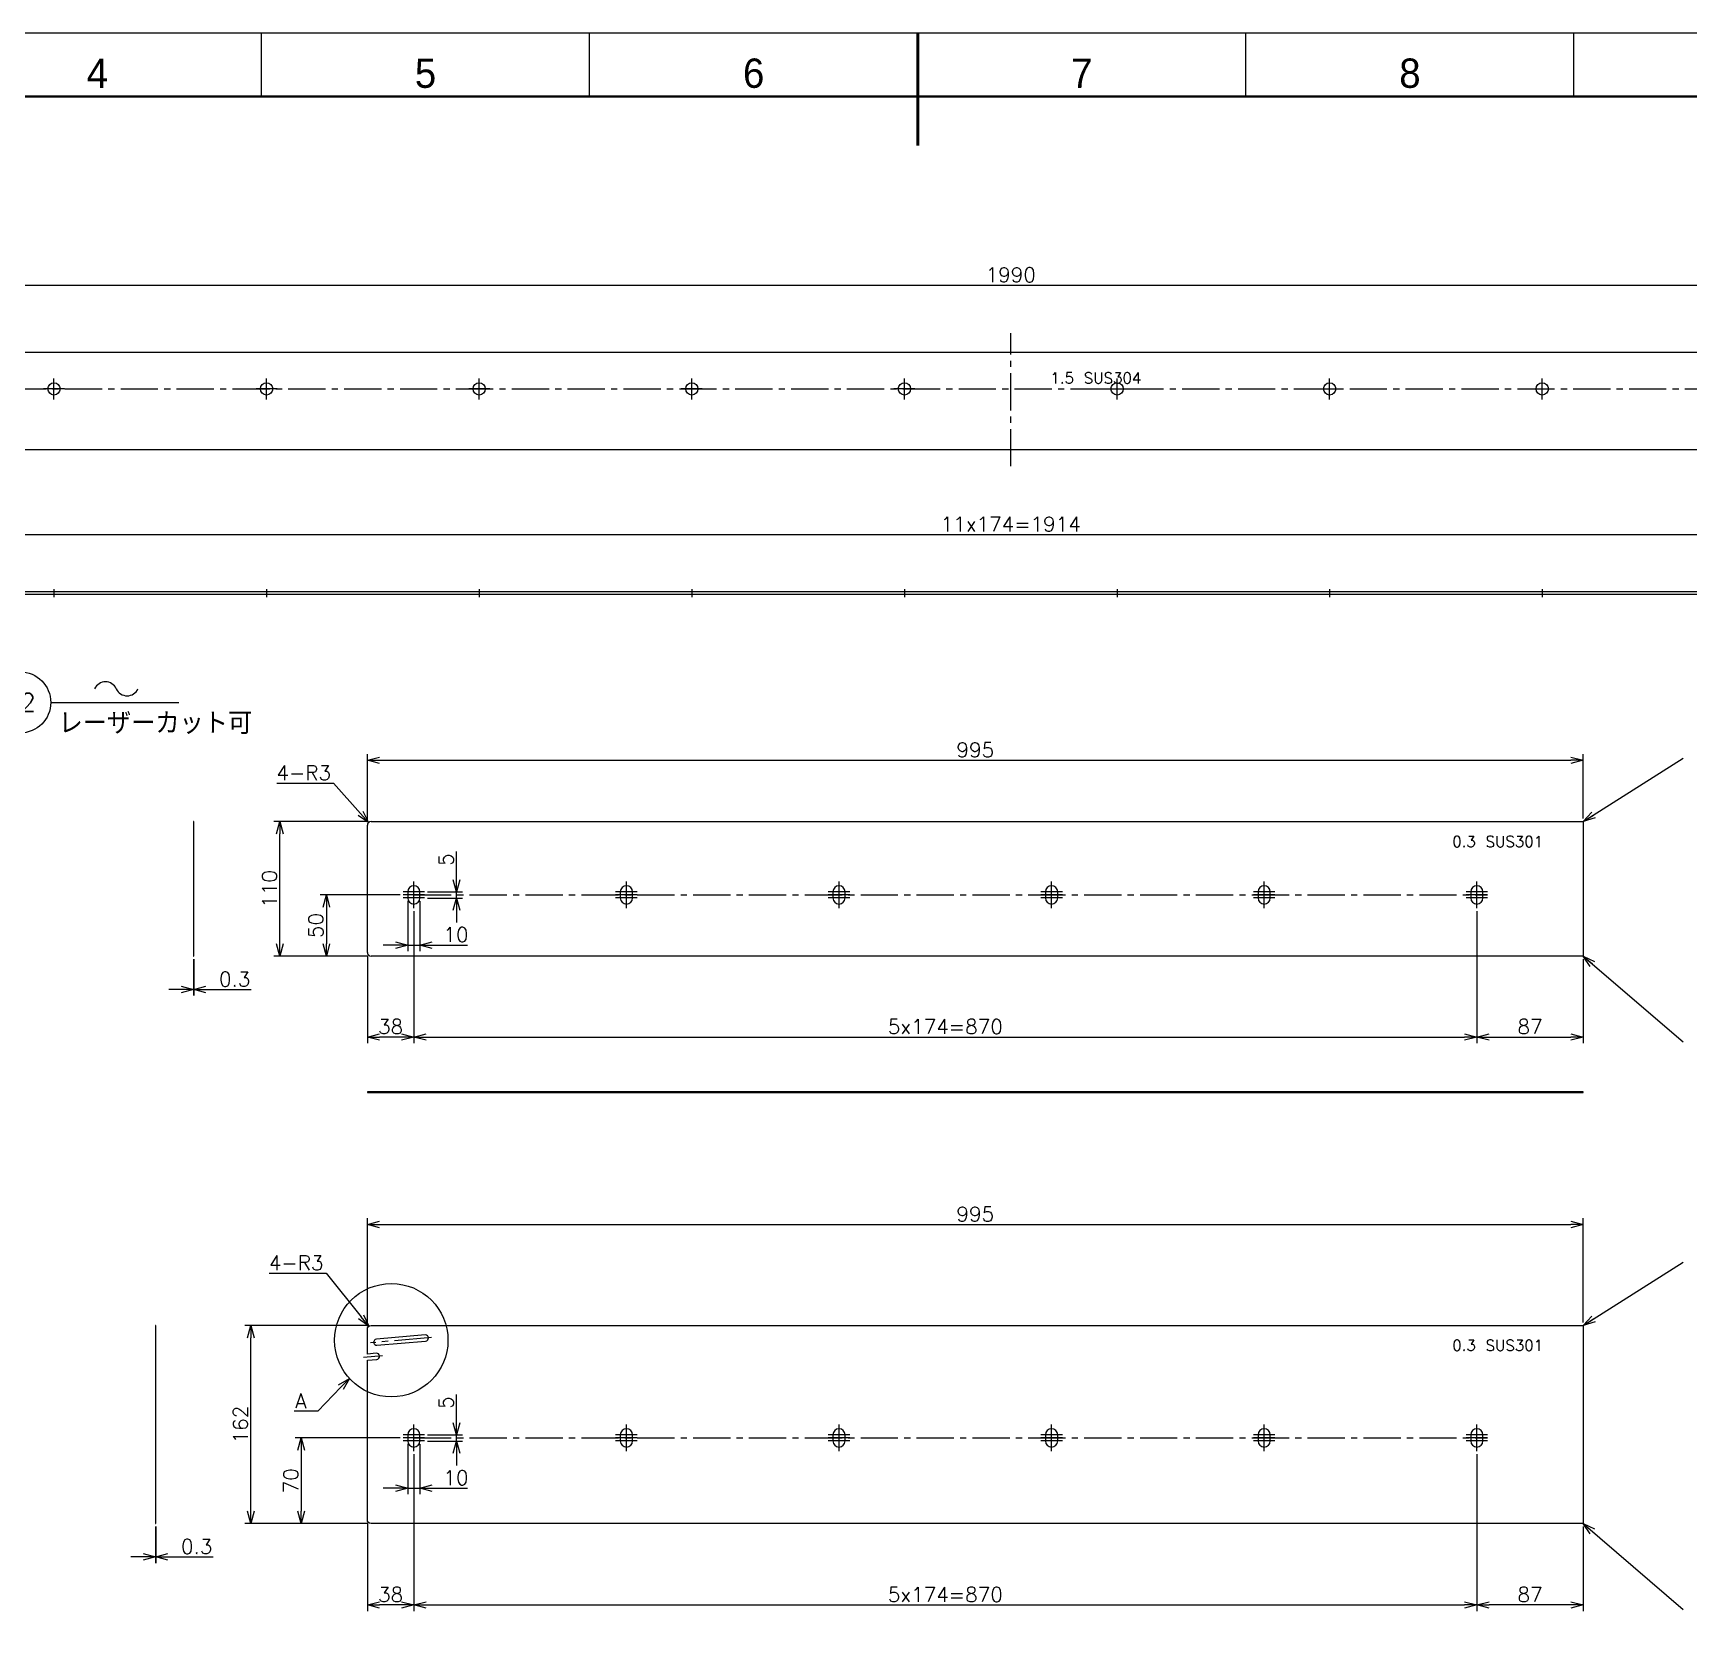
# Model space of a CAD drawing. Header units: millimetres. Extents: x 0 to 8235, y -19 to 2332.
# Drawn here: x 5900 to 7255, y 964 to 2279 of the extents above; entities that cross this region are included whole.
import ezdxf
from ezdxf import colors
from ezdxf.entities.mleader import LeaderData, LeaderLine
from ezdxf.enums import TextEntityAlignment as Align
from ezdxf.math import Vec2, Vec3

# ---------------------------------------------------------------- set-up
doc = ezdxf.new("R2010")
doc.units = ezdxf.units.MM
doc.header["$LTSCALE"] = 1.6
doc.header["$PDMODE"] = 99
doc.header["$PDSIZE"] = 1
doc.linetypes.add('CENTER2', pattern=[28.575, 19.05, -3.175, 3.175, -3.175])
for name, color, linetype, lineweight in [('05_CENTER', 4, 'CENTER2', 13), ('08_DIM', 3, 'Continuous', 13), ('99_図枠', 7, 'Continuous', 40)]:
    doc.layers.add(name, color=color, linetype=linetype, lineweight=lineweight)
doc.layers.add('10_DRAFT', color=8, linetype='Continuous', lineweight=0, plot=False)
doc.styles.add('KSS_TXT', font='txt.shx', dxfattribs={"bigfont": 'extfont2.shx'})
doc.styles.get("Standard").update_dxf_attribs({"font": 'txt.shx', "bigfont": 'extfont2.shx'})
doc.styles.add('表題用', font='MS PGothic.ttf')
doc.dimstyles.new('KSS_DIM', dxfattribs={"dimscale": 4, "dimtxt": 3, "dimasz": 2.5, "dimexe": 1.25, "dimexo": 0.625, "dimtad": 1, "dimdsep": 46, "dimtxsty": 'KSS_TXT', "dimblk": 'OPEN30', "dimcen": 0, "dimazin": 2, "dimtfac": 0.75, "dimtmove": 0, "dimatfit": 3, "dimldrblk": 'OPEN30', "dimfxl": 1.25, "dimtolj": 1, "dimarcsym": 0})
doc.dimstyles.new('KSS_DIM$4', dxfattribs={"dimscale": 4, "dimtxt": 3, "dimasz": 2.5, "dimexe": 1.25, "dimexo": 0.625, "dimtad": 1, "dimtih": 1, "dimtoh": 1, "dimdsep": 46, "dimtxsty": 'KSS_TXT', "dimblk": 'OPEN30', "dimcen": 0, "dimse1": 1, "dimazin": 2, "dimtfac": 0.75, "dimtofl": 0, "dimtmove": 0, "dimatfit": 3, "dimldrblk": 'OPEN30', "dimfxl": 1.25, "dimtolj": 1, "dimarcsym": 0})

# ---------------------------------------------------------------- blocks, each defined once
blk = doc.blocks.new('_Open30')
at = {"color": 0, "linetype": 'ByBlock', "lineweight": -2}
for p, q in [((-1, 0.27), (0, 0)), ((0, 0), (-1, -0.27)), ((0, 0), (-1, 0))]:
    blk.add_line(p, q, dxfattribs=at)
blk = doc.blocks.new('*D360')
at = {"layer": '08_DIM', "color": 0, "lineweight": -2, "transparency": 16777216}
for p, q in [((5743.2, 1976.2), (5743.2, 1863.2)), ((7657.2, 1976.2), (7657.2, 1863.2)), ((5753.2, 1868.2), (7647.2, 1868.2))]:
    blk.add_line(p, q, dxfattribs=at)
at = {"layer": 'Defpoints', "color": 0, "transparency": 16777216}
for p in [(5743.2, 1978.7), (7657.2, 1978.7), (7657.2, 1868.2)]:
    blk.add_point(p, dxfattribs=at)
at = {"layer": '08_DIM', "color": 0, "lineweight": -2, "transparency": 16777216, "xscale": 10, "yscale": 10, "zscale": 10, "rotation": 180}
blk.add_blockref('_Open30', (5743.2, 1868.2), dxfattribs=at)
at = {"layer": '08_DIM', "color": 0, "lineweight": -2, "transparency": 16777216, "xscale": 10, "yscale": 10, "zscale": 10}
blk.add_blockref('_Open30', (7657.2, 1868.2), dxfattribs=at)
at = {"layer": '08_DIM', "color": 0, "transparency": 16777216, "insert": (6700.2, 1876.7), "char_height": 12, "attachment_point": 5, "style": 'KSS_TXT'}
blk.add_mtext('\\A1;11x174=1914', dxfattribs=at)
blk = doc.blocks.new('*D354')
at = {"layer": '08_DIM', "color": 0, "lineweight": -2, "transparency": 16777216}
for p, q in [((5705.2, 2016.8), (5705.2, 2077.3)), ((7695.2, 2016.8), (7695.2, 2077.3)), ((5715.2, 2072.3), (7685.2, 2072.3))]:
    blk.add_line(p, q, dxfattribs=at)
at = {"layer": 'Defpoints', "color": 0, "transparency": 16777216}
for p in [(7695.2, 2072.3), (5705.2, 2014.3), (7695.2, 2014.3)]:
    blk.add_point(p, dxfattribs=at)
at = {"layer": '08_DIM', "color": 0, "lineweight": -2, "transparency": 16777216, "xscale": 10, "yscale": 10, "zscale": 10, "rotation": 180}
blk.add_blockref('_Open30', (5705.2, 2072.3), dxfattribs=at)
at = {"layer": '08_DIM', "color": 0, "lineweight": -2, "transparency": 16777216, "xscale": 10, "yscale": 10, "zscale": 10}
blk.add_blockref('_Open30', (7695.2, 2072.3), dxfattribs=at)
at = {"layer": '08_DIM', "color": 0, "transparency": 16777216, "insert": (6700.2, 2080.8), "char_height": 12, "attachment_point": 5, "style": 'KSS_TXT'}
blk.add_mtext('\\A1;1990', dxfattribs=at)
blk = doc.blocks.new('*D384')
at = {"layer": '08_DIM', "color": 0, "lineweight": -2, "transparency": 16777216}
for p, q in [((6031.3, 1520.6), (6031.3, 1490.7)), ((6031.6, 1520.6), (6031.6, 1490.7)), ((6021.3, 1495.7), (6011.3, 1495.7)), ((6031.3, 1495.7), (6031.6, 1495.7)), ((6041.6, 1495.7), (6078.6, 1495.7))]:
    blk.add_line(p, q, dxfattribs=at)
at = {"layer": 'Defpoints', "color": 0, "transparency": 16777216}
for p in [(6031.3, 1523.1), (6031.6, 1523.1), (6031.6, 1495.7)]:
    blk.add_point(p, dxfattribs=at)
at = {"layer": '08_DIM', "color": 0, "lineweight": -2, "transparency": 16777216, "xscale": 10, "yscale": 10, "zscale": 10}
blk.add_blockref('_Open30', (6031.3, 1495.7), dxfattribs=at)
at = {"layer": '08_DIM', "color": 0, "lineweight": -2, "transparency": 16777216, "xscale": 10, "yscale": 10, "zscale": 10, "rotation": 180}
blk.add_blockref('_Open30', (6031.6, 1495.7), dxfattribs=at)
at = {"layer": '08_DIM', "color": 0, "transparency": 16777216, "insert": (6065.1, 1504.2), "char_height": 12, "attachment_point": 5, "style": 'KSS_TXT'}
blk.add_mtext('\\A1;0.3', dxfattribs=at)
blk = doc.blocks.new('*D385')
at = {"layer": '08_DIM', "color": 0, "lineweight": -2, "transparency": 16777216}
for p, q in [((6200.4, 1128.6), (6114.6, 1128.6)), ((6119.6, 1118.6), (6119.6, 1068.6)), ((6174.2, 1058.6), (6114.6, 1058.6))]:
    blk.add_line(p, q, dxfattribs=at)
at = {"layer": 'Defpoints', "color": 0, "transparency": 16777216}
for p in [(6202.9, 1128.6), (6119.6, 1058.6), (6176.7, 1058.6)]:
    blk.add_point(p, dxfattribs=at)
at = {"layer": '08_DIM', "color": 0, "lineweight": -2, "transparency": 16777216, "xscale": 10, "yscale": 10, "zscale": 10}
for p, rotation in [((6119.6, 1128.6), 90), ((6119.6, 1058.6), 270)]:
    blk.add_blockref('_Open30', p, dxfattribs=dict(at, rotation=rotation))
at = {"layer": '08_DIM', "color": 0, "transparency": 16777216, "insert": (6111.1, 1093.6), "char_height": 12, "attachment_point": 5, "rotation": 90, "style": 'KSS_TXT'}
blk.add_mtext('\\A1;70', dxfattribs=at)
blk = doc.blocks.new('*D386')
at = {"layer": '08_DIM', "color": 0, "lineweight": -2, "transparency": 16777216}
for p, q in [((6174.2, 1220.6), (6073.3, 1220.6)), ((6078.3, 1068.6), (6078.3, 1210.6)), ((6174.2, 1058.6), (6073.3, 1058.6))]:
    blk.add_line(p, q, dxfattribs=at)
at = {"layer": 'Defpoints', "color": 0, "transparency": 16777216}
for p in [(6078.3, 1220.6), (6176.7, 1220.6), (6176.7, 1058.6)]:
    blk.add_point(p, dxfattribs=at)
at = {"layer": '08_DIM', "color": 0, "lineweight": -2, "transparency": 16777216, "xscale": 10, "yscale": 10, "zscale": 10}
for p, rotation in [((6078.3, 1220.6), 90), ((6078.3, 1058.6), 270)]:
    blk.add_blockref('_Open30', p, dxfattribs=dict(at, rotation=rotation))
at = {"layer": '08_DIM', "color": 0, "transparency": 16777216, "insert": (6069.8, 1139.6), "char_height": 12, "attachment_point": 5, "rotation": 90, "style": 'KSS_TXT'}
blk.add_mtext('\\A1;162', dxfattribs=at)
blk = doc.blocks.new('*D387')
at = {"layer": '08_DIM', "color": 0, "lineweight": -2, "transparency": 16777216}
for p, q in [((6000.2, 1056.1), (6000.2, 1026.2)), ((6000.5, 1056.1), (6000.5, 1026.2)), ((5990.2, 1031.2), (5980.2, 1031.2)), ((6000.2, 1031.2), (6000.5, 1031.2)), ((6010.5, 1031.2), (6047.5, 1031.2))]:
    blk.add_line(p, q, dxfattribs=at)
at = {"layer": 'Defpoints', "color": 0, "transparency": 16777216}
for p in [(6000.2, 1058.6), (6000.5, 1058.6), (6000.5, 1031.2)]:
    blk.add_point(p, dxfattribs=at)
at = {"layer": '08_DIM', "color": 0, "lineweight": -2, "transparency": 16777216, "xscale": 10, "yscale": 10, "zscale": 10}
blk.add_blockref('_Open30', (6000.2, 1031.2), dxfattribs=at)
at = {"layer": '08_DIM', "color": 0, "lineweight": -2, "transparency": 16777216, "xscale": 10, "yscale": 10, "zscale": 10, "rotation": 180}
blk.add_blockref('_Open30', (6000.5, 1031.2), dxfattribs=at)
at = {"layer": '08_DIM', "color": 0, "transparency": 16777216, "insert": (6034, 1039.7), "char_height": 12, "attachment_point": 5, "style": 'KSS_TXT'}
blk.add_mtext('\\A1;0.3', dxfattribs=at)
blk = doc.blocks.new('*D377')
at = {"layer": '08_DIM', "color": 0, "lineweight": -2, "transparency": 16777216}
for p, q in [((6200.5, 1573.1), (6135.1, 1573.1)), ((6140.1, 1563.1), (6140.1, 1533.1)), ((6174.2, 1523.1), (6135.1, 1523.1))]:
    blk.add_line(p, q, dxfattribs=at)
at = {"layer": 'Defpoints', "color": 0, "transparency": 16777216}
for p in [(6203, 1573.1), (6140.1, 1523.1), (6176.7, 1523.1)]:
    blk.add_point(p, dxfattribs=at)
at = {"layer": '08_DIM', "color": 0, "lineweight": -2, "transparency": 16777216, "xscale": 10, "yscale": 10, "zscale": 10}
for p, rotation in [((6140.1, 1573.1), 90), ((6140.1, 1523.1), 270)]:
    blk.add_blockref('_Open30', p, dxfattribs=dict(at, rotation=rotation))
at = {"layer": '08_DIM', "color": 0, "transparency": 16777216, "insert": (6131.6, 1548.1), "char_height": 12, "attachment_point": 5, "rotation": 90, "style": 'KSS_TXT'}
blk.add_mtext('\\A1;50', dxfattribs=at)
blk = doc.blocks.new('*D378')
at = {"layer": '08_DIM', "color": 0, "lineweight": -2, "transparency": 16777216}
for p, q in [((6174.2, 1633.1), (6097.1, 1633.1)), ((6102.1, 1533.1), (6102.1, 1623.1)), ((6174.2, 1523.1), (6097.1, 1523.1))]:
    blk.add_line(p, q, dxfattribs=at)
at = {"layer": 'Defpoints', "color": 0, "transparency": 16777216}
for p in [(6102.1, 1633.1), (6176.7, 1633.1), (6176.7, 1523.1)]:
    blk.add_point(p, dxfattribs=at)
at = {"layer": '08_DIM', "color": 0, "lineweight": -2, "transparency": 16777216, "xscale": 10, "yscale": 10, "zscale": 10}
for p, rotation in [((6102.1, 1633.1), 90), ((6102.1, 1523.1), 270)]:
    blk.add_blockref('_Open30', p, dxfattribs=dict(at, rotation=rotation))
at = {"layer": '08_DIM', "color": 0, "transparency": 16777216, "insert": (6093.6, 1578.1), "char_height": 12, "attachment_point": 5, "rotation": 90, "style": 'KSS_TXT'}
blk.add_mtext('\\A1;110', dxfattribs=at)
blk = doc.blocks.new('*D379')
at = {"layer": '08_DIM', "color": 0, "lineweight": -2, "transparency": 16777216}
for p, q in [((6211.7, 1559.8), (6211.7, 1451.8)), ((6173.7, 1523.6), (6173.7, 1451.8)), ((6201.7, 1456.8), (6183.7, 1456.8))]:
    blk.add_line(p, q, dxfattribs=at)
at = {"layer": 'Defpoints', "color": 0, "transparency": 16777216}
for p in [(6211.7, 1562.3), (6173.7, 1526.1), (6173.7, 1456.8)]:
    blk.add_point(p, dxfattribs=at)
at = {"layer": '08_DIM', "color": 0, "lineweight": -2, "transparency": 16777216, "xscale": 10, "yscale": 10, "zscale": 10, "rotation": 180}
blk.add_blockref('_Open30', (6173.7, 1456.8), dxfattribs=at)
at = {"layer": '08_DIM', "color": 0, "lineweight": -2, "transparency": 16777216, "xscale": 10, "yscale": 10, "zscale": 10}
blk.add_blockref('_Open30', (6211.7, 1456.8), dxfattribs=at)
at = {"layer": '08_DIM', "color": 0, "transparency": 16777216, "insert": (6192.7, 1465.3), "char_height": 12, "attachment_point": 5, "style": 'KSS_TXT'}
blk.add_mtext('\\A1;38', dxfattribs=at)
blk = doc.blocks.new('*D380')
at = {"layer": '08_DIM', "color": 0, "lineweight": -2, "transparency": 16777216}
for p, q in [((6211.7, 1559.8), (6211.7, 1451.8)), ((7081.7, 1559.8), (7081.7, 1451.8)), ((6221.7, 1456.8), (7071.7, 1456.8))]:
    blk.add_line(p, q, dxfattribs=at)
at = {"layer": 'Defpoints', "color": 0, "transparency": 16777216}
for p in [(6211.7, 1562.3), (7081.7, 1562.3), (7081.7, 1456.8)]:
    blk.add_point(p, dxfattribs=at)
at = {"layer": '08_DIM', "color": 0, "lineweight": -2, "transparency": 16777216, "xscale": 10, "yscale": 10, "zscale": 10, "rotation": 180}
blk.add_blockref('_Open30', (6211.7, 1456.8), dxfattribs=at)
at = {"layer": '08_DIM', "color": 0, "lineweight": -2, "transparency": 16777216, "xscale": 10, "yscale": 10, "zscale": 10}
blk.add_blockref('_Open30', (7081.7, 1456.8), dxfattribs=at)
at = {"layer": '08_DIM', "color": 0, "transparency": 16777216, "insert": (6646.7, 1465.3), "char_height": 12, "attachment_point": 5, "style": 'KSS_TXT'}
blk.add_mtext('\\A1;5x174=870', dxfattribs=at)
blk = doc.blocks.new('*D381')
at = {"layer": '08_DIM', "color": 0, "lineweight": -2, "transparency": 16777216}
for p, q in [((7081.7, 1520.6), (7081.7, 1451.8)), ((7168.7, 1520.6), (7168.7, 1451.8)), ((7091.7, 1456.8), (7158.7, 1456.8))]:
    blk.add_line(p, q, dxfattribs=at)
at = {"layer": 'Defpoints', "color": 0, "transparency": 16777216}
for p in [(7081.7, 1523.1), (7168.7, 1523.1), (7168.7, 1456.8)]:
    blk.add_point(p, dxfattribs=at)
at = {"layer": '08_DIM', "color": 0, "lineweight": -2, "transparency": 16777216, "xscale": 10, "yscale": 10, "zscale": 10, "rotation": 180}
blk.add_blockref('_Open30', (7081.7, 1456.8), dxfattribs=at)
at = {"layer": '08_DIM', "color": 0, "lineweight": -2, "transparency": 16777216, "xscale": 10, "yscale": 10, "zscale": 10}
blk.add_blockref('_Open30', (7168.7, 1456.8), dxfattribs=at)
at = {"layer": '08_DIM', "color": 0, "transparency": 16777216, "insert": (7125.2, 1465.3), "char_height": 12, "attachment_point": 5, "style": 'KSS_TXT'}
blk.add_mtext('\\A1;87', dxfattribs=at)
blk = doc.blocks.new('*D382')
at = {"layer": '08_DIM', "color": 0, "lineweight": -2, "transparency": 16777216}
for p, q in [((6173.7, 1632.6), (6173.7, 1688.3)), ((6183.7, 1683.3), (7158.7, 1683.3)), ((7168.7, 1635.6), (7168.7, 1688.3))]:
    blk.add_line(p, q, dxfattribs=at)
at = {"layer": 'Defpoints', "color": 0, "transparency": 16777216}
for p in [(7168.7, 1683.3), (6173.7, 1630.1), (7168.7, 1633.1)]:
    blk.add_point(p, dxfattribs=at)
at = {"layer": '08_DIM', "color": 0, "lineweight": -2, "transparency": 16777216, "xscale": 10, "yscale": 10, "zscale": 10, "rotation": 180}
blk.add_blockref('_Open30', (6173.7, 1683.3), dxfattribs=at)
at = {"layer": '08_DIM', "color": 0, "lineweight": -2, "transparency": 16777216, "xscale": 10, "yscale": 10, "zscale": 10}
blk.add_blockref('_Open30', (7168.7, 1683.3), dxfattribs=at)
at = {"layer": '08_DIM', "color": 0, "transparency": 16777216, "insert": (6671.2, 1691.8), "char_height": 12, "attachment_point": 5, "style": 'KSS_TXT'}
blk.add_mtext('\\A1;995', dxfattribs=at)
blk = doc.blocks.new('*D383')
at = {"layer": '08_DIM', "color": 0, "lineweight": -2, "transparency": 16777216}
for p, q in [((6099.6, 1664.6), (6146.1, 1664.6)), ((6146.1, 1664.6), (6168, 1639.9))]:
    blk.add_line(p, q, dxfattribs=at)
at = {"layer": 'Defpoints', "color": 0, "transparency": 16777216}
for p in [(6174.7, 1632.4), (6176.7, 1630.1)]:
    blk.add_point(p, dxfattribs=at)
at = {"layer": '08_DIM', "color": 0, "lineweight": -2, "transparency": 16777216, "xscale": 10, "yscale": 10, "zscale": 10, "rotation": 311.5842462691695}
blk.add_blockref('_Open30', (6174.7, 1632.4), dxfattribs=at)
at = {"layer": '08_DIM', "color": 0, "transparency": 16777216, "insert": (6121.6, 1673.1), "char_height": 12, "attachment_point": 5, "style": 'KSS_TXT'}
blk.add_mtext('\\A1;4-R3', dxfattribs=at)
blk = doc.blocks.new('AM_BALLOON1')
at = {"transparency": 16777216}
blk.add_circle((0, 0), 5, dxfattribs=at)
blk.add_attdef('B_NUMBER', text='', height=3, dxfattribs=at).set_placement((0, 0), align=Align.MIDDLE_CENTER)
blk = doc.blocks.new('_OPEN')
at = {"color": 0, "linetype": 'ByBlock'}
for p, q in [((-1, 0.17), (0, 0)), ((0, 0), (-1, -0.17)), ((0, 0), (-1, 0))]:
    blk.add_line(p, q, dxfattribs=at)
blk = doc.blocks.new('p1ba05')
for centre, start, end in [((-2.95, 0.29), 24.2276, 155.5758), ((0, 1.62), 204.2276, 335.5758)]:
    blk.add_arc(centre, 1.62, start, end)
blk = doc.blocks.new('*D366')
at = {"layer": '08_DIM', "color": 0, "lineweight": -2, "transparency": 16777216}
for p, q in [((6173.7, 1220.1), (6173.7, 1308.4)), ((6183.7, 1303.4), (7158.7, 1303.4)), ((7168.7, 1223.1), (7168.7, 1308.4))]:
    blk.add_line(p, q, dxfattribs=at)
at = {"layer": 'Defpoints', "color": 0, "transparency": 16777216}
for p in [(7168.7, 1303.4), (7168.7, 1220.6), (6173.7, 1217.6)]:
    blk.add_point(p, dxfattribs=at)
at = {"layer": '08_DIM', "color": 0, "lineweight": -2, "transparency": 16777216, "xscale": 10, "yscale": 10, "zscale": 10, "rotation": 180}
blk.add_blockref('_Open30', (6173.7, 1303.4), dxfattribs=at)
at = {"layer": '08_DIM', "color": 0, "lineweight": -2, "transparency": 16777216, "xscale": 10, "yscale": 10, "zscale": 10}
blk.add_blockref('_Open30', (7168.7, 1303.4), dxfattribs=at)
at = {"layer": '08_DIM', "color": 0, "transparency": 16777216, "insert": (6671.2, 1311.9), "char_height": 12, "attachment_point": 5, "style": 'KSS_TXT'}
blk.add_mtext('\\A1;995', dxfattribs=at)
blk = doc.blocks.new('*D367')
at = {"layer": '08_DIM', "color": 0, "lineweight": -2, "transparency": 16777216}
for p, q in [((6093.4, 1263.5), (6139.9, 1263.5)), ((6139.9, 1263.5), (6168.5, 1227.8))]:
    blk.add_line(p, q, dxfattribs=at)
at = {"layer": 'Defpoints', "color": 0, "transparency": 16777216}
for p in [(6174.8, 1220), (6176.7, 1217.6)]:
    blk.add_point(p, dxfattribs=at)
at = {"layer": '08_DIM', "color": 0, "lineweight": -2, "transparency": 16777216, "xscale": 10, "yscale": 10, "zscale": 10, "rotation": 308.7576469267551}
blk.add_blockref('_Open30', (6174.8, 1220), dxfattribs=at)
at = {"layer": '08_DIM', "color": 0, "transparency": 16777216, "insert": (6115.4, 1272), "char_height": 12, "attachment_point": 5, "style": 'KSS_TXT'}
blk.add_mtext('\\A1;4-R3', dxfattribs=at)
blk = doc.blocks.new('*D368')
at = {"layer": '08_DIM', "color": 0, "lineweight": -2, "transparency": 16777216}
for p, q in [((6211.7, 1115.3), (6211.7, 986.9)), ((6173.7, 1059.1), (6173.7, 986.9)), ((6201.7, 991.9), (6183.7, 991.9))]:
    blk.add_line(p, q, dxfattribs=at)
at = {"layer": 'Defpoints', "color": 0, "transparency": 16777216}
for p in [(6211.7, 1117.8), (6173.7, 1061.6), (6173.7, 991.9)]:
    blk.add_point(p, dxfattribs=at)
at = {"layer": '08_DIM', "color": 0, "lineweight": -2, "transparency": 16777216, "xscale": 10, "yscale": 10, "zscale": 10, "rotation": 180}
blk.add_blockref('_Open30', (6173.7, 991.9), dxfattribs=at)
at = {"layer": '08_DIM', "color": 0, "lineweight": -2, "transparency": 16777216, "xscale": 10, "yscale": 10, "zscale": 10}
blk.add_blockref('_Open30', (6211.7, 991.9), dxfattribs=at)
at = {"layer": '08_DIM', "color": 0, "transparency": 16777216, "insert": (6192.7, 1000.4), "char_height": 12, "attachment_point": 5, "style": 'KSS_TXT'}
blk.add_mtext('\\A1;38', dxfattribs=at)
blk = doc.blocks.new('*D369')
at = {"layer": '08_DIM', "color": 0, "lineweight": -2, "transparency": 16777216}
for p, q in [((6211.7, 1115.3), (6211.7, 986.9)), ((7081.7, 1115.3), (7081.7, 986.9)), ((6221.7, 991.9), (7071.7, 991.9))]:
    blk.add_line(p, q, dxfattribs=at)
at = {"layer": 'Defpoints', "color": 0, "transparency": 16777216}
for p in [(6211.7, 1117.8), (7081.7, 1117.8), (7081.7, 991.9)]:
    blk.add_point(p, dxfattribs=at)
at = {"layer": '08_DIM', "color": 0, "lineweight": -2, "transparency": 16777216, "xscale": 10, "yscale": 10, "zscale": 10, "rotation": 180}
blk.add_blockref('_Open30', (6211.7, 991.9), dxfattribs=at)
at = {"layer": '08_DIM', "color": 0, "lineweight": -2, "transparency": 16777216, "xscale": 10, "yscale": 10, "zscale": 10}
blk.add_blockref('_Open30', (7081.7, 991.9), dxfattribs=at)
at = {"layer": '08_DIM', "color": 0, "transparency": 16777216, "insert": (6646.7, 1000.4), "char_height": 12, "attachment_point": 5, "style": 'KSS_TXT'}
blk.add_mtext('\\A1;5x174=870', dxfattribs=at)
blk = doc.blocks.new('*D370')
at = {"layer": '08_DIM', "color": 0, "lineweight": -2, "transparency": 16777216}
for p, q in [((7081.7, 1056.1), (7081.7, 986.9)), ((7168.7, 1056.1), (7168.7, 986.9)), ((7158.7, 991.9), (7091.7, 991.9))]:
    blk.add_line(p, q, dxfattribs=at)
at = {"layer": 'Defpoints', "color": 0, "transparency": 16777216}
for p in [(7081.7, 1058.6), (7168.7, 1058.6), (7081.7, 991.9)]:
    blk.add_point(p, dxfattribs=at)
at = {"layer": '08_DIM', "color": 0, "lineweight": -2, "transparency": 16777216, "xscale": 10, "yscale": 10, "zscale": 10, "rotation": 180}
blk.add_blockref('_Open30', (7081.7, 991.9), dxfattribs=at)
at = {"layer": '08_DIM', "color": 0, "lineweight": -2, "transparency": 16777216, "xscale": 10, "yscale": 10, "zscale": 10}
blk.add_blockref('_Open30', (7168.7, 991.9), dxfattribs=at)
at = {"layer": '08_DIM', "color": 0, "transparency": 16777216, "insert": (7125.2, 1000.4), "char_height": 12, "attachment_point": 5, "style": 'KSS_TXT'}
blk.add_mtext('\\A1;87', dxfattribs=at)
blk = doc.blocks.new('*D365')
at = {"layer": '08_DIM', "color": 0, "lineweight": -2, "transparency": 16777216}
for p, q in [((6206.7, 1123.6), (6206.7, 1082.6)), ((6216.7, 1123.6), (6216.7, 1082.6)), ((6196.7, 1087.6), (6186.7, 1087.6)), ((6206.7, 1087.6), (6216.7, 1087.6)), ((6226.7, 1087.6), (6255.7, 1087.6))]:
    blk.add_line(p, q, dxfattribs=at)
at = {"layer": 'Defpoints', "color": 0, "transparency": 16777216}
for p in [(6206.7, 1126.1), (6216.7, 1126.1), (6216.7, 1087.6)]:
    blk.add_point(p, dxfattribs=at)
at = {"layer": '08_DIM', "color": 0, "lineweight": -2, "transparency": 16777216, "xscale": 10, "yscale": 10, "zscale": 10}
blk.add_blockref('_Open30', (6206.7, 1087.6), dxfattribs=at)
at = {"layer": '08_DIM', "color": 0, "lineweight": -2, "transparency": 16777216, "xscale": 10, "yscale": 10, "zscale": 10, "rotation": 180}
blk.add_blockref('_Open30', (6216.7, 1087.6), dxfattribs=at)
at = {"layer": '08_DIM', "color": 0, "transparency": 16777216, "insert": (6246.2, 1096.1), "char_height": 12, "attachment_point": 5, "style": 'KSS_TXT'}
blk.add_mtext('\\A1;10', dxfattribs=at)
blk = doc.blocks.new('*D362')
at = {"layer": '08_DIM', "color": 0, "lineweight": -2, "transparency": 16777216}
for p, q in [((6246.6, 1141.1), (6246.6, 1164.1)), ((6223, 1131.1), (6251.6, 1131.1)), ((6223, 1126.1), (6251.6, 1126.1)), ((6246.6, 1126.1), (6246.6, 1131.1)), ((6246.6, 1116.1), (6246.6, 1106.1))]:
    blk.add_line(p, q, dxfattribs=at)
at = {"layer": 'Defpoints', "color": 0, "transparency": 16777216}
for p in [(6220.5, 1131.1), (6220.5, 1126.1), (6246.6, 1131.1)]:
    blk.add_point(p, dxfattribs=at)
at = {"layer": '08_DIM', "color": 0, "lineweight": -2, "transparency": 16777216, "xscale": 10, "yscale": 10, "zscale": 10}
for p, rotation in [((6246.6, 1131.1), 270), ((6246.6, 1126.1), 90)]:
    blk.add_blockref('_Open30', p, dxfattribs=dict(at, rotation=rotation))
at = {"layer": '08_DIM', "color": 0, "transparency": 16777216, "insert": (6238.1, 1157.6), "char_height": 12, "attachment_point": 5, "rotation": 90, "style": 'KSS_TXT'}
blk.add_mtext('\\A1;5', dxfattribs=at)
blk = doc.blocks.new('*D363')
at = {"layer": '08_DIM', "color": 0, "lineweight": -2, "transparency": 16777216}
for p, q in [((6206.7, 1568.1), (6206.7, 1527.1)), ((6216.7, 1568.1), (6216.7, 1527.1)), ((6196.7, 1532.1), (6186.7, 1532.1)), ((6206.7, 1532.1), (6216.7, 1532.1)), ((6226.7, 1532.1), (6255.7, 1532.1))]:
    blk.add_line(p, q, dxfattribs=at)
at = {"layer": 'Defpoints', "color": 0, "transparency": 16777216}
for p in [(6206.7, 1570.6), (6216.7, 1570.6), (6216.7, 1532.1)]:
    blk.add_point(p, dxfattribs=at)
at = {"layer": '08_DIM', "color": 0, "lineweight": -2, "transparency": 16777216, "xscale": 10, "yscale": 10, "zscale": 10}
blk.add_blockref('_Open30', (6206.7, 1532.1), dxfattribs=at)
at = {"layer": '08_DIM', "color": 0, "lineweight": -2, "transparency": 16777216, "xscale": 10, "yscale": 10, "zscale": 10, "rotation": 180}
blk.add_blockref('_Open30', (6216.7, 1532.1), dxfattribs=at)
at = {"layer": '08_DIM', "color": 0, "transparency": 16777216, "insert": (6246.2, 1540.6), "char_height": 12, "attachment_point": 5, "style": 'KSS_TXT'}
blk.add_mtext('\\A1;10', dxfattribs=at)
blk = doc.blocks.new('*D364')
at = {"layer": '08_DIM', "color": 0, "lineweight": -2, "transparency": 16777216}
for p, q in [((6246.6, 1585.6), (6246.6, 1608.6)), ((6223, 1575.6), (6251.6, 1575.6)), ((6246.6, 1570.6), (6246.6, 1575.6)), ((6223, 1570.6), (6251.6, 1570.6)), ((6246.6, 1560.6), (6246.6, 1550.6))]:
    blk.add_line(p, q, dxfattribs=at)
at = {"layer": 'Defpoints', "color": 0, "transparency": 16777216}
for p in [(6220.5, 1575.6), (6246.6, 1575.6), (6220.5, 1570.6)]:
    blk.add_point(p, dxfattribs=at)
at = {"layer": '08_DIM', "color": 0, "lineweight": -2, "transparency": 16777216, "xscale": 10, "yscale": 10, "zscale": 10}
for p, rotation in [((6246.6, 1575.6), 270), ((6246.6, 1570.6), 90)]:
    blk.add_blockref('_Open30', p, dxfattribs=dict(at, rotation=rotation))
at = {"layer": '08_DIM', "color": 0, "transparency": 16777216, "insert": (6238.1, 1602.1), "char_height": 12, "attachment_point": 5, "rotation": 90, "style": 'KSS_TXT'}
blk.add_mtext('\\A1;5', dxfattribs=at)

msp = doc.modelspace()

# ---------------------------------------------------------------- linework, layer by layer
at = {"color": 0}
for p, q in [((6173.665, 1526.128), (6173.665, 1630.128)), ((6176.665, 1633.128), (7168.665, 1633.128)), ((7168.665, 1523.128), (6176.665, 1523.128))]:
    msp.add_line(p, q, dxfattribs=at)
for p, q in [((7168.665, 1633.128), (7168.665, 1523.128)), ((7168.665, 1220.642), (7168.665, 1058.642))]:
    msp.add_line(p, q)
for points in [[(5708.221, 2017.33), (7692.221, 2017.33, -0.41421356), (7695.221, 2014.33), (7695.221, 1940.33, -0.41421356), (7692.221, 1937.33), (5708.221, 1937.33, -0.41421356), (5705.221, 1940.33), (5705.221, 2014.33, -0.41421356)], [(6206.665, 1575.628), (6206.665, 1570.628, 1), (6216.665, 1570.628), (6216.665, 1575.628, 1)], [(6380.665, 1575.628), (6380.665, 1570.628, 1), (6390.665, 1570.628), (6390.665, 1575.628, 1)], [(6554.665, 1575.628), (6554.665, 1570.628, 1), (6564.665, 1570.628), (6564.665, 1575.628, 1)], [(6728.665, 1575.628), (6728.665, 1570.628, 1), (6738.665, 1570.628), (6738.665, 1575.628, 1)], [(6902.665, 1575.628), (6902.665, 1570.628, 1), (6912.665, 1570.628), (6912.665, 1575.628, 1)], [(7076.665, 1575.628), (7076.665, 1570.628, 1), (7086.665, 1570.628), (7086.665, 1575.628, 1)], [(6181.544, 1204.447), (6221.392, 1207.934, 1), (6220.956, 1212.915), (6181.109, 1209.428, 1)], [(6206.665, 1131.142), (6206.665, 1126.142, 1), (6216.665, 1126.142), (6216.665, 1131.142, 1)], [(6380.665, 1131.142), (6380.665, 1126.142, 1), (6390.665, 1126.142), (6390.665, 1131.142, 1)], [(6554.665, 1131.142), (6554.665, 1126.142, 1), (6564.665, 1126.142), (6564.665, 1131.142, 1)], [(6728.665, 1131.142), (6728.665, 1126.142, 1), (6738.665, 1126.142), (6738.665, 1131.142, 1)], [(6902.665, 1131.142), (6902.665, 1126.142, 1), (6912.665, 1126.142), (6912.665, 1131.142, 1)], [(7076.665, 1131.142), (7076.665, 1126.142, 1), (7086.665, 1126.142), (7086.665, 1131.142, 1)]]:
    msp.add_lwpolyline(points, format="xyb", close=True, dxfattribs=at)
for points in [[(5705.221, 1819.31), (7695.221, 1819.31), (7695.221, 1821.31), (5705.221, 1821.31)], [(6031.291, 1523.128), (6031.591, 1523.128), (6031.591, 1633.128), (6031.291, 1633.128)], [(6000.169, 1058.642), (6000.469, 1058.642), (6000.469, 1220.642), (6000.169, 1220.642)]]:
    msp.add_lwpolyline(points, close=True, dxfattribs=at)
msp.add_lwpolyline([(6173.665, 1411.513), (7168.665, 1411.513), (7168.665, 1411.813), (6173.665, 1411.813)], close=True)
for points in [[(6173.665, 1197.277), (6173.665, 1217.642, -0.41421356), (6176.665, 1220.642), (7168.665, 1220.642)], [(6173.665, 1192.257), (6181.392, 1192.934, 1), (6180.956, 1197.915), (6173.665, 1197.277)], [(7168.665, 1058.642), (6176.665, 1058.642, -0.41421356), (6173.665, 1061.642), (6173.665, 1192.257)]]:
    msp.add_lwpolyline(points, format="xyb", dxfattribs=at)
for centre in [(5917.221, 1987.33), (6091.221, 1987.33), (6265.221, 1987.33), (6439.221, 1987.33), (6613.221, 1987.33), (6787.221, 1987.33), (6961.221, 1987.33), (7135.221, 1987.33)]:
    msp.add_circle(centre, 5, dxfattribs=at)
at = {"color": 3}
msp.add_circle((6193.245, 1208.612), 46.407, dxfattribs=at)
at = {"color": 0}
for centre, start, end in [((6176.665, 1630.128), 90, 180), ((6176.665, 1526.128), 180, 270)]:
    msp.add_arc(centre, 3, start, end, dxfattribs=at)
at = {"layer": '05_CENTER'}
for p, q in [((6700.221, 1923.998), (6700.221, 2033.091)), ((5917.221, 1978.736), (5917.221, 1995.924)), ((6091.221, 1978.736), (6091.221, 1995.924)), ((6265.221, 1978.736), (6265.221, 1995.924)), ((6439.221, 1978.736), (6439.221, 1995.924)), ((6613.221, 1978.736), (6613.221, 1995.924)), ((6787.221, 1978.736), (6787.221, 1995.924)), ((6961.221, 1978.736), (6961.221, 1995.924)), ((7135.221, 1978.736), (7135.221, 1995.924)), ((5743.221, 1987.33), (7657.221, 1987.33)), ((5925.815, 1987.33), (5908.627, 1987.33)), ((6099.815, 1987.33), (6082.627, 1987.33)), ((6273.815, 1987.33), (6256.627, 1987.33)), ((6447.815, 1987.33), (6430.627, 1987.33)), ((6621.815, 1987.33), (6604.627, 1987.33)), ((6778.627, 1987.33), (6795.815, 1987.33)), ((6952.627, 1987.33), (6969.815, 1987.33)), ((7126.627, 1987.33), (7143.815, 1987.33)), ((5917.221, 1823.541), (5917.221, 1816.965)), ((6091.221, 1823.541), (6091.221, 1816.965)), ((6265.221, 1823.541), (6265.221, 1816.965)), ((6439.221, 1823.541), (6439.221, 1816.965)), ((6613.221, 1823.541), (6613.221, 1816.965)), ((6787.221, 1823.541), (6787.221, 1816.965)), ((6961.221, 1823.541), (6961.221, 1816.965)), ((7135.221, 1823.541), (7135.221, 1816.965)), ((6220.467, 1575.628), (6202.863, 1575.628)), ((6220.467, 1573.128), (6202.863, 1573.128)), ((6211.665, 1562.266), (6211.665, 1583.99)), ((6211.665, 1573.128), (7090.467, 1573.128)), ((6394.467, 1575.628), (6376.863, 1575.628)), ((6394.467, 1573.128), (6376.863, 1573.128)), ((6385.665, 1562.266), (6385.665, 1583.99)), ((6568.467, 1575.628), (6550.863, 1575.628)), ((6568.467, 1573.128), (6550.863, 1573.128)), ((6559.665, 1562.266), (6559.665, 1583.99)), ((6742.467, 1575.628), (6724.863, 1575.628)), ((6742.467, 1573.128), (6724.863, 1573.128)), ((6733.665, 1562.266), (6733.665, 1583.99)), ((6916.467, 1575.628), (6898.863, 1575.628)), ((6916.467, 1573.128), (6898.863, 1573.128)), ((6907.665, 1562.266), (6907.665, 1583.99)), ((7090.467, 1575.628), (7072.863, 1575.628)), ((7090.467, 1573.128), (7072.863, 1573.128)), ((7081.665, 1562.266), (7081.665, 1583.99)), ((6220.467, 1570.628), (6202.863, 1570.628)), ((6394.467, 1570.628), (6376.863, 1570.628)), ((6568.467, 1570.628), (6550.863, 1570.628)), ((6742.467, 1570.628), (6724.863, 1570.628)), ((6916.467, 1570.628), (6898.863, 1570.628)), ((7090.467, 1570.628), (7072.863, 1570.628)), ((6226.126, 1210.857), (6176.375, 1206.505)), ((6186.126, 1195.857), (6170.398, 1194.481)), ((6211.665, 1117.78), (6211.665, 1139.504)), ((6385.665, 1117.78), (6385.665, 1139.504)), ((6559.665, 1117.78), (6559.665, 1139.504)), ((6733.665, 1117.78), (6733.665, 1139.504)), ((6907.665, 1117.78), (6907.665, 1139.504)), ((7081.665, 1117.78), (7081.665, 1139.504)), ((6220.467, 1131.142), (6202.863, 1131.142)), ((6220.467, 1128.642), (6202.863, 1128.642)), ((6220.467, 1126.142), (6202.863, 1126.142)), ((6211.665, 1128.642), (7090.467, 1128.642)), ((6394.467, 1131.142), (6376.863, 1131.142)), ((6394.467, 1128.642), (6376.863, 1128.642)), ((6394.467, 1126.142), (6376.863, 1126.142)), ((6568.467, 1131.142), (6550.863, 1131.142)), ((6568.467, 1128.642), (6550.863, 1128.642)), ((6568.467, 1126.142), (6550.863, 1126.142)), ((6742.467, 1131.142), (6724.863, 1131.142)), ((6742.467, 1128.642), (6724.863, 1128.642)), ((6742.467, 1126.142), (6724.863, 1126.142)), ((6916.467, 1131.142), (6898.863, 1131.142)), ((6916.467, 1128.642), (6898.863, 1128.642)), ((6916.467, 1126.142), (6898.863, 1126.142)), ((7090.467, 1131.142), (7072.863, 1131.142)), ((7090.467, 1128.642), (7072.863, 1128.642)), ((7090.467, 1126.142), (7072.863, 1126.142))]:
    msp.add_line(p, q, dxfattribs=at)
at = {"layer": '08_DIM'}
msp.add_line((5914.567, 1730.635), (6019.395, 1730.635), dxfattribs=at)
at = {"layer": '10_DRAFT'}
for p, q in [((6031.591, 1543.128), (6031.291, 1543.128)), ((6000.469, 1098.642), (6000.169, 1098.642))]:
    msp.add_line(p, q, dxfattribs=at)
at = {"layer": '99_図枠', "lineweight": 25}
for p, q in [((6086.991, 2226.575), (6086.991, 2278.58)), ((6355.538, 2226.575), (6355.538, 2278.58)), ((6892.632, 2226.575), (6892.632, 2278.58)), ((7161.179, 2226.575), (7161.179, 2278.58))]:
    msp.add_line(p, q, dxfattribs=at)
at = {"layer": '99_図枠', "lineweight": 53}
msp.add_line((6624.085, 2278.58), (6624.085, 2186.571), dxfattribs=at)
at = {"layer": '99_図枠'}
msp.add_lwpolyline([(5168.659, 51.773), (8183.361, 51.773), (8183.361, 2226.575), (5168.659, 2226.575)], close=True, dxfattribs=at)
at = {"layer": 'Defpoints'}
msp.add_lwpolyline([(5012.803, 0), (8235.367, 0), (8235.367, 2278.58), (5012.803, 2278.58)], close=True, dxfattribs=at)

# ---------------------------------------------------------------- block references
at = {"layer": '08_DIM', "xscale": 6, "yscale": 6, "zscale": 6}
msp.add_blockref('p1ba05', (5977.049, 1736.105), dxfattribs=at)

# ---------------------------------------------------------------- texts
at = {"layer": '08_DIM', "style": 'KSS_TXT'}
msp.add_text('レーザーカット可', height=18, dxfattribs=at).set_placement((5920.975, 1704.743))
at = {"layer": '10_DRAFT', "style": 'KSS_TXT'}
for s, p in [('1.5 SUS304', (6732.729, 1991.777)), ('0.3 SUS301', (7061.551, 1612.297)), ('0.3 SUS301', (7061.551, 1199.938))]:
    msp.add_text(s, height=9, dxfattribs=at).set_placement(p)
at = {"layer": '99_図枠', "lineweight": 13, "style": '表題用'}
for s, p in [('4', (5952.718, 2226.575)), ('5', (6221.265, 2226.575)), ('6', (6489.812, 2226.575)), ('7', (6758.358, 2226.575)), ('8', (7026.905, 2226.575))]:
    msp.add_text(s, height=24.002, dxfattribs=at).set_placement(p, align=Align.BOTTOM_CENTER)

# ---------------------------------------------------------------- dimensions: what is measured, and where the dimension line sits
at = {"layer": '08_DIM'}
for base, p1, p2, override, picture, middle in [((7695.221, 2072.316), (5705.221, 2014.33), (7695.221, 2014.33), {"dimarcsym": 1}, '*D354', (6700.221, 2080.816)), ((7168.665, 1683.316), (6173.665, 1630.128), (7168.665, 1633.128), {"dimarcsym": 1}, '*D382', (6671.165, 1691.816)), ((6173.665, 1456.822), (6211.665, 1562.266), (6173.665, 1526.128), {"dimarcsym": 1}, '*D379', (6192.665, 1465.322)), ((6031.591, 1495.699), (6031.291, 1523.128), (6031.591, 1523.128), {"dimscale": 4}, '*D384', (6065.091, 1504.199)), ((7168.665, 1303.418), (6173.665, 1217.642), (7168.665, 1220.642), {"dimarcsym": 1}, '*D366', (6671.165, 1311.918)), ((6173.665, 991.921), (6211.665, 1117.78), (6173.665, 1061.642), {"dimarcsym": 1}, '*D368', (6192.665, 1000.421)), ((6000.469, 1031.213), (6000.169, 1058.642), (6000.469, 1058.642), {"dimscale": 4}, '*D387', (6033.969, 1039.713))]:
    dim = msp.add_linear_dim(base=base, p1=p1, p2=p2, dimstyle='KSS_DIM', override=override, dxfattribs=at)
    dim.commit()
    dim.dimension.update_dxf_attribs({"geometry": picture, "text_midpoint": middle})
for base, p1, p2, text, picture, middle in [((7657.221, 1868.239), (5743.221, 1978.736), (7657.221, 1978.736), '11x174=<>', '*D360', (6700.221, 1876.739)), ((7081.665, 1456.822), (6211.665, 1562.266), (7081.665, 1562.266), '5x174=<>', '*D380', (6646.665, 1465.322)), ((7081.665, 991.921), (6211.665, 1117.78), (7081.665, 1117.78), '5x174=<>', '*D369', (6646.665, 1000.421))]:
    dim = msp.add_linear_dim(base=base, p1=p1, p2=p2, text=text, dimstyle='KSS_DIM', override={"dimarcsym": 1}, dxfattribs=at)
    dim.commit()
    dim.dimension.update_dxf_attribs({"geometry": picture, "text_midpoint": middle})
for center, mpoint, picture, middle in [((6176.665, 1630.128), (6174.674, 1632.372), '*D383', (6121.613, 1664.558)), ((6176.665, 1217.642), (6174.787, 1219.981), '*D367', (6115.385, 1263.456))]:
    dim = msp.add_radius_dim(center=center, mpoint=mpoint, text='4-<>', dimstyle='KSS_DIM$4', override={"dimpost": 'R<>', "dimarcsym": 1}, dxfattribs=at)
    dim.commit()
    dim.dimension.update_dxf_attribs({"geometry": picture, "text_midpoint": middle, "dimtype": 164})
for base, p1, p2, angle, picture, middle in [((6102.087, 1633.128), (6176.665, 1523.128), (6176.665, 1633.128), 90, '*D378', (6093.587, 1578.128)), ((6140.073, 1523.128), (6203.002, 1573.128), (6176.665, 1523.128), 90, '*D377', (6131.573, 1548.128)), ((7168.665, 1456.822), (7081.665, 1523.128), (7168.665, 1523.128), 180, '*D381', (7125.165, 1465.322)), ((7081.665, 991.921), (7168.665, 1058.642), (7081.665, 1058.642), 180, '*D370', (7125.165, 1000.421))]:
    dim = msp.add_linear_dim(base=base, p1=p1, p2=p2, angle=angle, dimstyle='KSS_DIM', override={"dimarcsym": 1}, dxfattribs=at)
    dim.commit()
    dim.dimension.update_dxf_attribs({"geometry": picture, "text_midpoint": middle})
for base, p1, p2, picture, middle in [((6246.564, 1575.628), (6220.467, 1570.628), (6220.467, 1575.628), '*D364', (6238.064, 1602.128)), ((6078.285, 1220.642), (6176.665, 1058.642), (6176.665, 1220.642), '*D386', (6069.785, 1139.642)), ((6246.564, 1131.142), (6220.467, 1126.142), (6220.467, 1131.142), '*D362', (6238.064, 1157.642)), ((6119.636, 1058.642), (6202.863, 1128.642), (6176.665, 1058.642), '*D385', (6111.136, 1093.642))]:
    dim = msp.add_linear_dim(base=base, p1=p1, p2=p2, angle=90, dimstyle='KSS_DIM', dxfattribs=at)
    dim.commit()
    dim.dimension.update_dxf_attribs({"geometry": picture, "text_midpoint": middle})
for base, p1, p2, picture, middle in [((6216.665, 1532.117), (6206.665, 1570.628), (6216.665, 1570.628), '*D363', (6246.165, 1540.617)), ((6216.665, 1087.631), (6206.665, 1126.142), (6216.665, 1126.142), '*D365', (6246.165, 1096.131))]:
    dim = msp.add_linear_dim(base=base, p1=p1, p2=p2, dimstyle='KSS_DIM', dxfattribs=at)
    dim.commit()
    dim.dimension.update_dxf_attribs({"geometry": picture, "text_midpoint": middle})

# ---------------------------------------------------------------- leaders
for points in [[(7168.665, 1633.128), (7250.525, 1685.131)], [(7168.665, 1523.128), (7250.525, 1452.767)], [(7168.665, 1220.642), (7250.525, 1272.645)], [(7168.665, 1058.642), (7250.525, 988.281)]]:
    msp.add_leader(points, dimstyle='KSS_DIM', override={"dimtad": 1}, dxfattribs=at)
ml = msp.add_multileader_block('Standard', dxfattribs=at)
ml.set_content('AM_BALLOON1', color=256, scale=5)
ml.set_attribute('B_NUMBER', '82', width=0)
ml.set_leader_properties(color=256, linetype='ByLayer', lineweight=-1)
ml.set_arrow_properties(name='OPEN')
ml.build(insert=Vec2(0, 0))
ml.multileader.update_dxf_attribs({"leader_type": 0, "has_dogleg": 0, "text_right_attachment_type": 6, "dogleg_length": 0, "arrow_head_size": 10, "scale": 2.5, "block_connection_type": 1})
ctx = ml.context
ctx.base_point, ctx.scale, ctx.char_height, ctx.arrow_head_size, ctx.landing_gap_size, ctx.plane_origin = Vec3(5889.532, 1730.667), 2.5, 20, 10, 10, Vec3(5889.532, 1730.667)
ctx.right_attachment, ctx.attachment_type = 6, 1
notes = []
notes.append((ctx, [(0, (0, 0, 0), (0, 0), (1, 0), 1, [])]))
ctx.block.insert = Vec3(5889.532, 1730.667)
ml = msp.add_multileader_mtext('Standard', dxfattribs=at)
ml.set_content('A', color=256)
ml.set_leader_properties()
ml.set_arrow_properties(name='OPEN30')
ml.build(insert=Vec2(0, 0))
ml.multileader.update_dxf_attribs({"text_left_attachment_type": 6, "text_right_attachment_type": 6, "dogleg_length": 0.36, "arrow_head_size": 10, "scale": 4})
ctx = ml.context
ctx.base_point, ctx.scale, ctx.char_height, ctx.arrow_head_size, ctx.landing_gap_size, ctx.plane_origin = Vec3(6107.794, 1150.517), 4, 12, 10, 8, Vec3(6158.964, 1177.331)
ctx.left_attachment, ctx.right_attachment, ctx.text_align_type = 6, 6, 2
notes.append((ctx, [(0, (1, 1, 0), (6133.234, 1150.517), (-1, 0), 1.44, [(0, [(6158.964, 1177.331)], 0, [])])]))
ctx.mtext.insert, ctx.mtext.alignment, ctx.mtext.flow_direction = Vec3(6123.794, 1164.917), 3, 5
for ctx, leaders in notes:
    for number, flags, end, landing, length, lines in leaders:
        leader = LeaderData()
        leader.index, (leader.has_last_leader_line, leader.has_dogleg_vector, leader.attachment_direction) = number, flags
        leader.last_leader_point, leader.dogleg_vector, leader.dogleg_length = Vec3(end), Vec3(landing), length
        for number, points, colour, breaks in lines:
            line = LeaderLine()
            line.index, line.vertices, line.color, line.breaks = number, Vec3.list(points), colors.encode_raw_color(colour), breaks
            leader.lines.append(line)
        ctx.leaders.append(leader)

doc.saveas('drawing.dxf')
